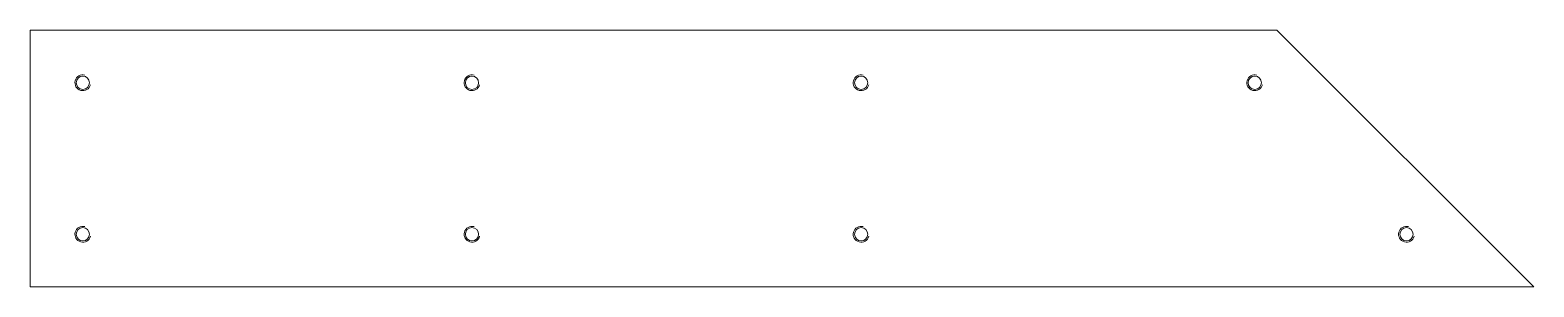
# Model space of a CAD drawing. Header units: metres. Extents: x -570 to 570, y -98 to 98.
import ezdxf

# ---------------------------------------------------------------- set-up
doc = ezdxf.new("R2010")
doc.units = ezdxf.units.M
doc.layers.add('105', color=7, linetype='Continuous')

msp = doc.modelspace()

# ---------------------------------------------------------------- linework, layer by layer
at = {"layer": '105', "color": 7, "linetype": 'Continuous', "lineweight": 18}
for p, q in [((-570, -97.5), (-570, 97.5)), ((-570, 97.5), (375, 97.5)), ((375, 97.5), (570, -97.5)), ((570, -97.5), (-570, -97.5))]:
    msp.add_line(p, q, dxfattribs=at)
for centre in [(-530, 57.5), (-235, 57.5), (60, 57.5), (358.4, 57.5), (-530, -57.5), (-235, -57.5), (60, -57.5), (473.4, -57.5)]:
    msp.add_circle(centre, 5.05, dxfattribs=at)
at = {"layer": '105', "color": 7, "linetype": 'Continuous', "lineweight": 13}
for centre in [(-530, 57.5), (-235, 57.5), (60, 57.5), (358.4, 57.5), (-530, -57.5), (-235, -57.5), (60, -57.5), (473.4, -57.5)]:
    msp.add_arc(centre, 6, 75, -15, dxfattribs=at)

doc.saveas('drawing.dxf')
